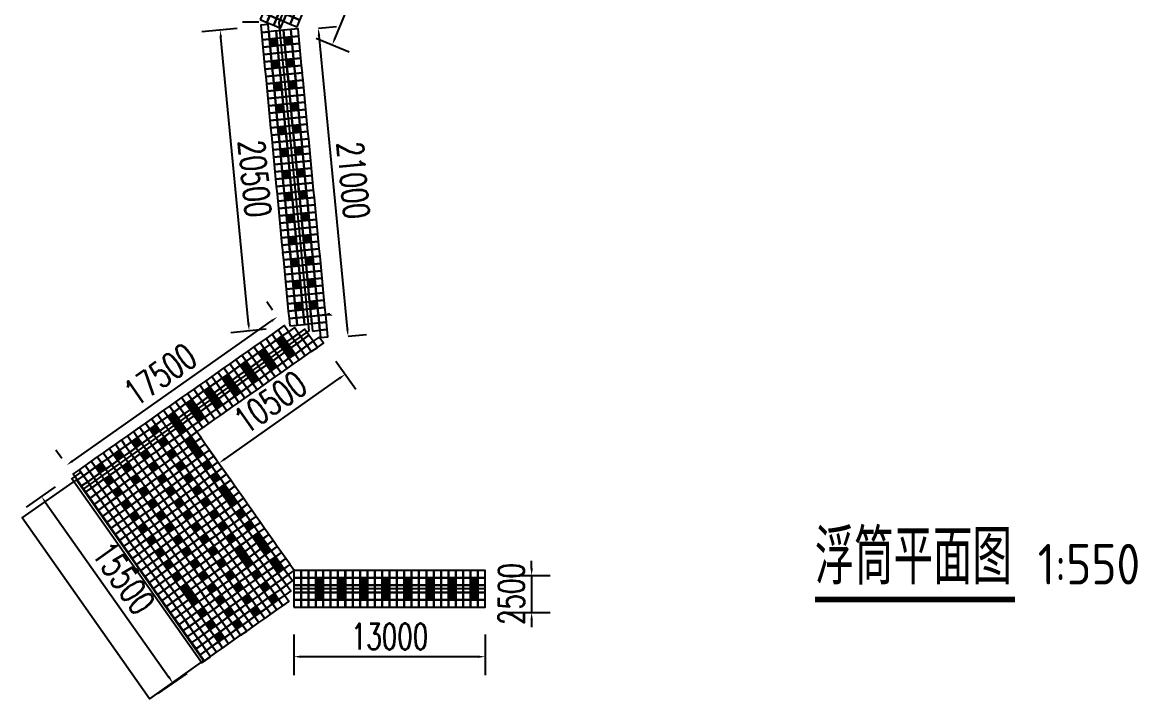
# Model space of a CAD drawing. Extents: x 833816 to 4746262, y -3629782 to -1973088.
# Drawn here: x 1749162 to 1824876, y -2333099 to -2287203 of the extents above; entities that cross this region are included whole.
import ezdxf

# ---------------------------------------------------------------- set-up
doc = ezdxf.new("R2010")
doc.units = 0
doc.header["$LTSCALE"] = 1000
doc.header["$MEASUREMENT"] = 0
doc.header["$PDMODE"] = 32
for name, color, linetype in [('DIM_SYMB', 3, 'Continuous'), ('L-TEXT文字标注', 7, 'Continuous'), ('PUB_TEXT', 7, 'Continuous'), ('W-FLOAT_BOWL浮筒', 253, 'Continuous'), ('W-STEEL_FRAME钢架', 3, 'Continuous')]:
    doc.layers.add(name, color=color, linetype=linetype)
doc.styles.get("Standard").update_dxf_attribs({"font": 'gbenor.shx', "bigfont": 'gbcbig.shx'})
doc.styles.add('STANDARD_T3', font='simplex.shx', dxfattribs={"width": 0.7, "bigfont": 'gbcbig.shx'})
doc.dimstyles.new('W&&20', dxfattribs={"dimtxt": 70, "dimasz": 20, "dimexe": 50, "dimexo": 60, "dimgap": 20, "dimtad": 1, "dimdec": 0, "dimzin": 0, "dimdsep": 46, "dimtxsty": 'STANDARD_T3', "dimcen": 0.09, "dimclrd": 1, "dimclre": 1, "dimclrt": 7, "dimazin": 2, "dimtfac": 1, "dimtdec": 0, "dimtix": 1, "dimtmove": 1, "dimatfit": 3, "dimfxl": 100, "dimtolj": 1, "dimtzin": 0, "dimarcsym": 0})
doc.dimstyles.new('W&&500', dxfattribs={"dimtxt": 1750, "dimasz": 500, "dimexe": 1250, "dimexo": 1500, "dimgap": 500, "dimtad": 1, "dimdec": 0, "dimzin": 0, "dimdsep": 46, "dimtxsty": 'STANDARD_T3', "dimcen": 0.09, "dimclrd": 1, "dimclre": 1, "dimclrt": 7, "dimazin": 2, "dimtfac": 1, "dimtdec": 0, "dimtix": 1, "dimtmove": 2, "dimatfit": 3, "dimfxl": 100, "dimtolj": 1, "dimtzin": 0, "dimarcsym": 0})

# ---------------------------------------------------------------- blocks, each defined once
blk = doc.blocks.new('*D626')
at = {"color": 1, "lineweight": -2, "transparency": 16777216}
for p, q in [((1783737, -2324246), (1783737, -2323746)), ((1782090, -2324746), (1784987, -2324746)), ((1783737, -2324746), (1783737, -2327246)), ((1782090, -2327246), (1784987, -2327246)), ((1783737, -2327746), (1783737, -2328246))]:
    blk.add_line(p, q, dxfattribs=at)
at = {"color": 1, "transparency": 16777216}
for points in [[(1783654, -2324246), (1783821, -2324246), (1783737, -2324746)], [(1783654, -2327746), (1783821, -2327746), (1783737, -2327246)]]:
    blk.add_solid(points, dxfattribs=at)
at = {"layer": 'Defpoints', "color": 0, "transparency": 16777216}
for p in [(1780590, -2324746), (1780590, -2327246), (1783737, -2327246)]:
    blk.add_point(p, dxfattribs=at)
at = {"color": 7, "transparency": 16777216, "insert": (1782362, -2325996), "char_height": 1750, "attachment_point": 5, "rotation": 90, "style": 'STANDARD_T3'}
blk.add_mtext('\\A1;2500', dxfattribs=at)
blk = doc.blocks.new('*D627')
at = {"color": 1, "lineweight": -2, "transparency": 16777216}
for p, q in [((1767590, -2328746), (1767590, -2331501)), ((1780590, -2328746), (1780590, -2331501)), ((1780090, -2330251), (1768090, -2330251))]:
    blk.add_line(p, q, dxfattribs=at)
at = {"color": 1, "transparency": 16777216}
for points in [[(1768090, -2330167), (1768090, -2330334), (1767590, -2330251)], [(1780090, -2330167), (1780090, -2330334), (1780590, -2330251)]]:
    blk.add_solid(points, dxfattribs=at)
at = {"layer": 'Defpoints', "color": 0, "transparency": 16777216}
for p in [(1767590, -2327246), (1780590, -2327246), (1767590, -2330251)]:
    blk.add_point(p, dxfattribs=at)
at = {"color": 7, "transparency": 16777216, "insert": (1774090, -2328876), "char_height": 1750, "attachment_point": 5, "style": 'STANDARD_T3'}
blk.add_mtext('\\A1;13000', dxfattribs=at)
blk = doc.blocks.new('*D633')
at = {"color": 1, "lineweight": -2, "transparency": 16777216}
for p, q in [((1751386, -2318715), (1749435, -2320092)), ((1750744, -2319780), (1759103, -2331628)), ((1760321, -2331381), (1758370, -2332758))]:
    blk.add_line(p, q, dxfattribs=at)
at = {"color": 1, "transparency": 16777216}
for points in [[(1750812, -2319732), (1750676, -2319828), (1750456, -2319371)], [(1759171, -2331580), (1759035, -2331676), (1759391, -2332037)]]:
    blk.add_solid(points, dxfattribs=at)
at = {"layer": 'Defpoints', "color": 0, "transparency": 16777216}
for p in [(1752612, -2317851), (1761547, -2330516), (1759391, -2332037)]:
    blk.add_point(p, dxfattribs=at)
at = {"color": 7, "transparency": 16777216, "insert": (1756047, -2324912), "char_height": 1750, "attachment_point": 5, "rotation": 305.20142, "style": 'STANDARD_T3'}
blk.add_mtext('\\A1;15500', dxfattribs=at)
blk = doc.blocks.new('*D634')
at = {"color": 1, "lineweight": -2, "transparency": 16777216}
for p, q in [((1766157, -2306739), (1765755, -2306167)), ((1752570, -2316971), (1766065, -2307477)), ((1751844, -2316807), (1751442, -2316236))]:
    blk.add_line(p, q, dxfattribs=at)
at = {"color": 1, "transparency": 16777216}
for points in [[(1766017, -2307409), (1766113, -2307545), (1766474, -2307189)], [(1752522, -2316902), (1752618, -2317039), (1752161, -2317258)]]:
    blk.add_solid(points, dxfattribs=at)
at = {"layer": 'Defpoints', "color": 0, "transparency": 16777216}
for p in [(1766474, -2307189), (1767020, -2307966), (1752707, -2318034)]:
    blk.add_point(p, dxfattribs=at)
at = {"color": 7, "transparency": 16777216, "insert": (1758526, -2311099), "char_height": 1750, "attachment_point": 5, "rotation": 35.12478, "style": 'STANDARD_T3'}
blk.add_mtext('\\A1;17500', dxfattribs=at)
blk = doc.blocks.new('*D635')
at = {"color": 1, "lineweight": -2, "transparency": 16777216}
for p, q in [((1770456, -2310187), (1771804, -2312104)), ((1762906, -2316835), (1770676, -2311370)), ((1761868, -2316228), (1763216, -2318145))]:
    blk.add_line(p, q, dxfattribs=at)
at = {"color": 1, "transparency": 16777216}
for points in [[(1770628, -2311301), (1770724, -2311438), (1771085, -2311082)], [(1762858, -2316767), (1762954, -2316904), (1762497, -2317123)]]:
    blk.add_solid(points, dxfattribs=at)
at = {"layer": 'Defpoints', "color": 0, "transparency": 16777216}
for p in [(1769593, -2308960), (1771085, -2311082), (1761005, -2315002)]:
    blk.add_point(p, dxfattribs=at)
at = {"color": 7, "transparency": 16777216, "insert": (1766000, -2312978), "char_height": 1750, "attachment_point": 5, "rotation": 35.12478, "style": 'STANDARD_T3'}
blk.add_mtext('\\A1;10500', dxfattribs=at)
blk = doc.blocks.new('*D636')
at = {"color": 1, "lineweight": -2, "transparency": 16777216}
for p, q in [((1769262, -2287597), (1770500, -2287477)), ((1771226, -2308003), (1769304, -2288095)), ((1771280, -2308500), (1772518, -2308380))]:
    blk.add_line(p, q, dxfattribs=at)
at = {"color": 1, "transparency": 16777216}
for points in [[(1769387, -2288087), (1769221, -2288103), (1769256, -2287597)], [(1771309, -2307995), (1771143, -2308011), (1771274, -2308500)]]:
    blk.add_solid(points, dxfattribs=at)
at = {"layer": 'Defpoints', "color": 0, "transparency": 16777216}
for p in [(1767769, -2287741), (1769256, -2287597), (1769787, -2308644)]:
    blk.add_point(p, dxfattribs=at)
at = {"color": 7, "transparency": 16777216, "insert": (1771633, -2297917), "char_height": 1750, "attachment_point": 5, "rotation": 275.51358, "style": 'STANDARD_T3'}
blk.add_mtext('\\A1;21000', dxfattribs=at)
blk = doc.blocks.new('*D637')
at = {"color": 1, "lineweight": -2, "transparency": 16777216}
for p, q in [((1763739, -2287628), (1761350, -2287858)), ((1764516, -2307646), (1762642, -2288236)), ((1765709, -2308033), (1763320, -2308263))]:
    blk.add_line(p, q, dxfattribs=at)
at = {"color": 1, "transparency": 16777216}
for points in [[(1762725, -2288228), (1762560, -2288244), (1762594, -2287738)], [(1764599, -2307638), (1764433, -2307654), (1764564, -2308143)]]:
    blk.add_solid(points, dxfattribs=at)
at = {"layer": 'Defpoints', "color": 0, "transparency": 16777216}
for p in [(1762594, -2287738), (1765233, -2287484), (1767202, -2307889)]:
    blk.add_point(p, dxfattribs=at)
at = {"color": 7, "transparency": 16777216, "insert": (1764948, -2297809), "char_height": 1750, "attachment_point": 5, "rotation": 275.51358, "style": 'STANDARD_T3'}
blk.add_mtext('\\A1;20500', dxfattribs=at)
blk = doc.blocks.new('*D628')
at = {"color": 1, "lineweight": -2, "transparency": 16777216}
for p, q in [((1780261, -2261508), (1782502, -2262441)), ((1770392, -2288270), (1781156, -2262422)), ((1769112, -2288279), (1771353, -2289212))]:
    blk.add_line(p, q, dxfattribs=at)
at = {"color": 1, "transparency": 16777216}
for points in [[(1781079, -2262390), (1781233, -2262454), (1781348, -2261961)], [(1770315, -2288238), (1770469, -2288302), (1770200, -2288732)]]:
    blk.add_solid(points, dxfattribs=at)
at = {"layer": 'Defpoints', "color": 0, "transparency": 16777216}
for p in [(1778877, -2260931), (1781348, -2261961), (1767728, -2287702)]:
    blk.add_point(p, dxfattribs=at)
at = {"color": 7, "transparency": 16777216, "insert": (1774505, -2274818), "char_height": 1750, "attachment_point": 5, "rotation": 67.39065, "style": 'STANDARD_T3'}
blk.add_mtext('\\A1;29000', dxfattribs=at)
blk = doc.blocks.new('浮筒')
at = {"layer": 'W-FLOAT_BOWL浮筒'}
blk.add_lwpolyline([(-230, -268), (268, -230), (230, 268), (-268, 230)], close=True, dxfattribs=at)
blk = doc.blocks.new('空格子')
at = {"layer": 'W-FLOAT_BOWL浮筒'}
h = blk.add_hatch(dxfattribs=at)
h.set_pattern_fill('ANSI31', color=256, scale=50)
h.set_pattern_definition([(45, (0, 0), (-56.127, 56.127), [])])
h.paths.add_polyline_path([(219, 263), (-280, 225), (-242, -274), (256, -236)])
blk.add_lwpolyline([(-242, -274), (256, -236), (219, 263), (-280, 225)], close=True, dxfattribs=at)
blk = doc.blocks.new('5')
at = {"rotation": 333.0630648959851}
for p in [(11374, 25329), (12297, 24944), (10797, 23944), (11720, 23559), (10220, 22559), (11144, 22175), (9644, 21174), (10567, 20790), (9067, 19790), (9990, 19405), (8490, 18405), (9414, 18021), (7914, 17020), (8837, 16636), (7337, 15636), (8260, 15251), (6760, 14251), (7684, 13866), (6184, 12866), (7107, 12482), (5607, 11481), (6530, 11097), (5030, 10097), (5954, 9712), (4454, 8712), (5377, 8328), (3877, 7327), (4800, 6943), (3300, 5943), (4224, 5558), (2724, 4558), (3647, 4173), (2147, 3173), (3070, 2789), (1570, 1788), (2494, 1404)]:
    blk.add_blockref('空格子', p, dxfattribs=at)
at = {"layer": 'W-FLOAT_BOWL浮筒', "rotation": 333.0630648960327}
for p in [(11745, 26252), (10899, 25521), (11091, 25983), (11553, 25791), (12015, 25598), (12207, 26060), (12476, 25406), (12668, 25868), (13130, 25675), (13322, 26137), (10707, 25060), (11169, 24867), (11630, 24675), (11822, 25137), (12745, 24752), (12938, 25214), (10322, 24137), (10515, 24598), (10976, 24406), (11438, 24214), (11899, 24021), (12092, 24483), (12553, 24291), (9938, 23213), (10130, 23675), (10592, 23483), (11053, 23290), (11246, 23752), (12169, 23368), (12361, 23829), (9746, 22752), (10400, 23021), (10669, 22367), (10861, 22829), (11323, 22637), (11515, 23098), (11784, 22444), (11977, 22906), (9361, 21829), (9554, 22290), (9823, 21636), (10015, 22098), (10477, 21906), (10938, 21714), (11592, 21983), (8977, 20905), (9169, 21367), (10092, 20983), (10285, 21444), (10746, 21252), (11208, 21060), (11400, 21521), (8785, 20444), (9246, 20252), (9439, 20713), (9900, 20521), (10362, 20329), (10823, 20137), (11015, 20598), (8400, 19521), (8592, 19982), (8862, 19329), (9516, 19598), (9708, 20059), (10169, 19867), (10631, 19675), (8016, 18598), (8208, 19059), (8670, 18867), (9131, 18675), (9323, 19136), (9785, 18944), (10247, 18752), (10439, 19213), (7824, 18136), (8285, 17944), (8939, 18213), (9593, 18483), (9862, 17829), (10054, 18290), (7439, 17213), (7631, 17674), (8093, 17482), (8555, 17290), (8747, 17752), (9016, 17098), (9208, 17559), (9670, 17367), (7247, 16751), (7708, 16559), (8170, 16367), (8362, 16828), (9285, 16444), (9478, 16906), (6862, 15828), (7055, 16290), (7516, 16098), (7978, 15905), (8439, 15713), (8632, 16175), (9093, 15982), (6478, 14905), (6670, 15367), (7132, 15174), (7593, 14982), (7786, 15444), (8055, 14790), (8709, 15059), (8901, 15521), (6286, 14443), (6940, 14713), (7209, 14059), (7401, 14521), (7863, 14328), (8324, 14136), (8517, 14598), (5901, 13520), (6094, 13982), (6363, 13328), (6555, 13790), (7017, 13597), (7478, 13405), (8132, 13675), (5517, 12597), (5709, 13059), (6632, 12674), (6825, 13136), (7286, 12944), (7748, 12751), (7940, 13213), (5325, 12136), (5786, 11943), (5978, 12405), (6440, 12213), (6902, 12020), (7363, 11828), (7555, 12290), (4940, 11212), (5132, 11674), (5402, 11020), (6056, 11290), (6248, 11751), (6709, 11559), (7171, 11367), (4556, 10289), (4748, 10751), (5210, 10559), (5671, 10366), (5863, 10828), (6325, 10636), (6787, 10444), (6979, 10905), (4364, 9828), (4825, 9636), (5479, 9905), (6133, 10174), (6402, 9520), (6594, 9982), (3979, 8905), (4171, 9366), (4633, 9174), (5095, 8982), (5287, 9443), (5556, 8789), (5748, 9251), (6210, 9059), (3595, 7981), (3787, 8443), (4248, 8251), (4710, 8059), (4902, 8520), (5825, 8136), (6018, 8597), (3402, 7520), (4056, 7789), (4518, 7597), (4979, 7405), (5172, 7866), (5441, 7213), (5633, 7674), (3018, 6597), (3210, 7058), (3672, 6866), (4133, 6674), (4326, 7135), (4595, 6482), (5249, 6751), (2826, 6135), (3480, 6404), (3749, 5751), (3941, 6212), (4403, 6020), (4864, 5828), (5057, 6289), (2441, 5212), (2634, 5674), (2903, 5020), (3095, 5481), (3557, 5289), (4018, 5097), (4672, 5366), (2057, 4289), (2249, 4750), (3172, 4366), (3364, 4828), (3826, 4635), (4288, 4443), (4480, 4905), (1865, 3827), (2326, 3635), (2518, 4097), (2788, 3443), (2980, 3904), (3442, 3712), (3903, 3520), (4095, 3982), (1480, 2904), (1672, 3366), (1942, 2712), (2596, 2981), (3249, 3251), (3711, 3058), (1096, 1981), (1288, 2443), (1750, 2250), (2211, 2058), (2403, 2520), (2865, 2327), (3327, 2135), (3519, 2597), (904, 1519), (1365, 1327), (2019, 1597), (2673, 1866), (2942, 1212), (3134, 1674), (519, 596), (711, 1058), (981, 404), (1173, 866), (1634, 673), (1827, 1135), (2096, 481), (2288, 943), (2750, 751), (327, 135), (788, -58), (1250, -250), (1442, 212), (1904, 20), (2365, -173), (2558, 289)]:
    blk.add_blockref('浮筒', p, dxfattribs=at)
blk = doc.blocks.new('4')
at = {"rotation": 1.185991476418175}
for p in [(-3676, 19994), (-2680, 20090), (-3532, 18501), (-2536, 18597), (-3388, 17008), (-2392, 17104), (-3243, 15515), (-2248, 15611), (-3099, 14022), (-2104, 14118), (-1960, 12625), (-2955, 12529), (-1816, 11132), (-2811, 11036), (-1672, 9639), (-2667, 9543), (-1527, 8146), (-2523, 8050), (-2379, 6556), (-1383, 6653), (-2235, 5063), (-1239, 5159), (-2091, 3570), (-1095, 3666), (-1946, 2077), (-951, 2173)]:
    blk.add_blockref('空格子', p, dxfattribs=at)
at = {"layer": 'W-FLOAT_BOWL浮筒', "rotation": 1.18599147656789}
for p in [(-4283, 20935), (-4233, 20438), (-3736, 20486), (-3238, 20534), (-2740, 20582), (-2243, 20630), (-4185, 19940), (-4137, 19442), (-3640, 19490), (-3190, 20036), (-3142, 19539), (-2644, 19587), (-2194, 20132), (-2146, 19635), (-4089, 18945), (-3591, 18993), (-3094, 19041), (-2596, 19089), (-2098, 19137), (-4041, 18447), (-3993, 17949), (-3495, 17997), (-3046, 18543), (-2998, 18045), (-2500, 18094), (-2050, 18639), (-2002, 18142), (-3945, 17452), (-3447, 17500), (-2950, 17548), (-2452, 17596), (-1954, 17644), (-1906, 17146), (-3897, 16954), (-3849, 16456), (-3351, 16504), (-2902, 17050), (-2854, 16552), (-2356, 16600), (-1858, 16648), (-3801, 15959), (-3303, 16007), (-2806, 16055), (-2308, 16103), (-1810, 16151), (-1762, 15653), (-3753, 15461), (-3705, 14963), (-3207, 15011), (-2758, 15557), (-2709, 15059), (-2212, 15107), (-1714, 15155), (-3657, 14466), (-3159, 14514), (-2661, 14562), (-2164, 14610), (-1666, 14658), (-1618, 14160), (-3609, 13968), (-3561, 13470), (-3063, 13518), (-2613, 14064), (-2565, 13566), (-2068, 13614), (-1570, 13662), (-3513, 12973), (-3015, 13021), (-2517, 13069), (-2020, 13117), (-1522, 13165), (-1474, 12667), (-3465, 12475), (-3417, 11977), (-2919, 12025), (-2469, 12571), (-2421, 12073), (-1924, 12121), (-1426, 12169), (-3369, 11479), (-2871, 11527), (-2373, 11576), (-1875, 11624), (-1378, 11672), (-1330, 11174), (-3321, 10982), (-3272, 10484), (-2775, 10532), (-2325, 11078), (-2277, 10580), (-1779, 10628), (-1282, 10676), (-3224, 9986), (-2727, 10034), (-2229, 10082), (-2181, 9585), (-1731, 10131), (-1234, 10179), (-1186, 9681), (-3176, 9489), (-3128, 8991), (-2631, 9039), (-2133, 9087), (-1635, 9135), (-1138, 9183), (-3080, 8493), (-2583, 8541), (-2085, 8589), (-2037, 8092), (-1587, 8637), (-1090, 8685), (-1042, 8188), (-3032, 7996), (-2984, 7498), (-2487, 7546), (-1989, 7594), (-1491, 7642), (-993, 7690), (-2936, 7000), (-2438, 7048), (-1941, 7096), (-1893, 6599), (-1443, 7144), (-945, 7192), (-897, 6695), (-2888, 6503), (-2840, 6005), (-2342, 6053), (-1845, 6101), (-1347, 6149), (-849, 6197), (-2792, 5507), (-2294, 5555), (-1797, 5603), (-1749, 5106), (-1299, 5651), (-801, 5699), (-753, 5202), (-2744, 5010), (-2696, 4512), (-2198, 4560), (-1701, 4608), (-1203, 4656), (-705, 4704), (-2648, 4014), (-2600, 3516), (-2150, 4062), (-1653, 4110), (-1605, 3613), (-1155, 4158), (-657, 4206), (-609, 3709), (-2552, 3019), (-2054, 3067), (-1556, 3115), (-1059, 3163), (-561, 3211), (-2504, 2521), (-2456, 2023), (-2006, 2569), (-1508, 2617), (-1460, 2119), (-1011, 2665), (-513, 2713), (-465, 2216), (-2408, 1526), (-1910, 1574), (-1412, 1622), (-915, 1670), (-417, 1718), (-2360, 1028), (-1862, 1076), (-1364, 1124), (-867, 1172), (-819, 674), (-369, 1220), (-321, 723), (-273, 225)]:
    blk.add_blockref('浮筒', p, dxfattribs=at)
blk = doc.blocks.new('*D935')
at = {"layer": 'Defpoints', "color": 0, "transparency": 16777216}
for p in [(1752519, -2318168), (1753116, -2317747), (1761937, -2330236)]:
    blk.add_point(p, dxfattribs=at)
at = {"layer": 'L-TEXT文字标注', "color": 1, "lineweight": -2, "transparency": 16777216}
for p, q in [((1753067, -2317781), (1752478, -2318197)), ((1761329, -2330641), (1752531, -2318184)), ((1761888, -2330271), (1761300, -2330687))]:
    blk.add_line(p, q, dxfattribs=at)
at = {"layer": 'L-TEXT文字标注', "color": 1, "transparency": 16777216}
for points in [[(1752533, -2318182), (1752528, -2318186), (1752519, -2318168)], [(1761332, -2330640), (1761326, -2330643), (1761340, -2330658)]]:
    blk.add_solid(points, dxfattribs=at)
at = {"layer": 'L-TEXT文字标注', "color": 7, "transparency": 16777216, "insert": (1756975, -2324381), "char_height": 70, "attachment_point": 5, "rotation": 305.23223, "style": 'STANDARD_T3'}
blk.add_mtext('\\A1;15291', dxfattribs=at)
blk = doc.blocks.new('3')
at = {"rotation": 300.7971885171419}
for p in [(1768, 1840), (2056, 1431), (541, 977), (829, 568), (2343, 1022), (-686, 114), (-398, -295), (1116, 159), (-1913, -749), (-110, -704), (-3139, -1612), (-1624, -1158), (-1337, -1567), (-4366, -2475), (-2851, -2021), (-2564, -2430), (-4078, -2884), (-3791, -3293)]:
    blk.add_blockref('空格子', p, dxfattribs=at)
at = {"layer": 'W-FLOAT_BOWL浮筒', "rotation": 30.79718851723586}
for p in [(1060, 1969), (1469, 2256), (1878, 2544), (2166, 2135), (2575, 2423), (2863, 2014), (3272, 2301), (243, 1393), (651, 1681), (939, 1272), (1348, 1560), (1636, 1151), (2454, 1726), (2741, 1317), (3150, 1605), (3438, 1196), (3559, 1892), (3847, 1484), (4256, 1771), (-984, 530), (-575, 818), (-288, 409), (-166, 1106), (121, 697), (1227, 863), (1515, 454), (1923, 742), (2620, 620), (3029, 908), (-2211, -333), (-1802, -45), (-1393, 243), (-1106, -166), (0, 0), (409, 288), (697, -121), (1393, -243), (1802, 45), (2211, 333), (-3029, -908), (-2620, -620), (-2332, -1029), (-1515, -454), (-1227, -863), (-818, -575), (-530, -984), (166, -1106), (288, -409), (575, -818), (984, -530), (-4256, -1771), (-3847, -1484), (-3438, -1196), (-2741, -1317), (-2454, -1726), (-2045, -1438), (-1757, -1847), (-939, -1272), (-651, -1681), (-243, -1393), (-5074, -2347), (-4665, -2059), (-3968, -2180), (-3681, -2589), (-3559, -1892), (-3272, -2301), (-2166, -2135), (-1878, -2544), (-1469, -2256), (-1060, -1969), (-4786, -2756), (-4498, -3164), (-3393, -2998), (-2984, -2710), (-2696, -3119), (-2287, -2832), (-4211, -3573), (-3923, -3982), (-3514, -3695), (-3105, -3407)]:
    blk.add_blockref('浮筒', p, dxfattribs=at)
blk = doc.blocks.new('*D937')
at = {"layer": 'Defpoints', "color": 0, "transparency": 16777216}
for p in [(1769756, -2307057), (1770145, -2307028), (1770145, -2307028)]:
    blk.add_point(p, dxfattribs=at)
at = {"layer": 'L-TEXT文字标注', "color": 1, "lineweight": -2, "transparency": 16777216}
for p, q in [((1769761, -2307117), (1769760, -2307108)), ((1769776, -2307056), (1770125, -2307030)), ((1770150, -2307088), (1770149, -2307078))]:
    blk.add_line(p, q, dxfattribs=at)
at = {"layer": 'L-TEXT文字标注', "color": 1, "transparency": 16777216}
for points in [[(1769776, -2307053), (1769777, -2307059), (1769756, -2307058)], [(1770125, -2307026), (1770125, -2307033), (1770145, -2307028)]]:
    blk.add_solid(points, dxfattribs=at)
at = {"layer": 'L-TEXT文字标注', "color": 7, "transparency": 16777216, "insert": (1769947, -2306988), "char_height": 70, "attachment_point": 5, "rotation": 4.335, "style": 'STANDARD_T3'}
blk.add_mtext('\\A1;390', dxfattribs=at)
blk = doc.blocks.new('辅助定位中线')
at = {"layer": 'L-TEXT文字标注', "color": 1}
blk.add_line((13000, 0), (0, 0), dxfattribs=at)
blk.add_lwpolyline([(16067, 266853), (18031, 240899), (9846, 162598), (14411, 155950), (13942, 107197), (10059, 103500), (10059, 65011), (-1006, 38443), (1015, 17508), (-14265, 6787)], dxfattribs=at)

msp = doc.modelspace()

# ---------------------------------------------------------------- linework, layer by layer
at = {"layer": 'DIM_SYMB', "const_width": 385}
msp.add_lwpolyline([(1802962.7, -2326363.1), (1816552.3, -2326363.1)], dxfattribs=at)
at = {"layer": 'L-TEXT文字标注'}
msp.add_line((1765227.5, -2287202.8), (1764117.9, -2287202.8), dxfattribs=at)
msp.add_lwpolyline([(1752842.8, -2318241.4), (1761473.2, -2330509.9), (1757792.7, -2333099), (1749162.3, -2320830.5)], close=True, dxfattribs=at)
at = {"layer": 'W-STEEL_FRAME钢架', "color": 3, "const_width": 1}
msp.add_lwpolyline([(1783248.1, -2169307.9), (1783032.6, -2192033.6), (1786979.9, -2197588.5), (1786813.4, -2215149.5), (1778996, -2222593.3), (1778994.4, -2260690.2), (1767858.7, -2287399.2), (1769924.7, -2308728.3), (1761006.7, -2315001.7), (1767612.9, -2324399.7), (1780589.9, -2324399.7), (1780589.9, -2326899.7), (1766689.9, -2326899.7), (1761546.6, -2330516.2), (1752611.6, -2317850.7), (1767296, -2307520.8), (1765309.6, -2287016.4), (1776497.2, -2260145.2), (1776496, -2221521.5), (1780287.2, -2217912.5), (1780747.1, -2170061.2)], dxfattribs=at)

# ---------------------------------------------------------------- block references
for p, rotation in [((1759396.6, -2314008.1), 300.7971885177686), ((1758169.7, -2314871.2), 300.7971885177686), ((1759684.8, -2314416.7), 300.7971885177686), ((1759971.9, -2314826), 300.7971885177686), ((1758745.1, -2315689.1), 300.7971885177686), ((1760547.3, -2315643.9), 300.7971885177686), ((1756942.9, -2315734.2), 300.7971885177686), ((1760835, -2316052.9), 300.7971885177686), ((1761122.7, -2316461.8), 300.7971885177686), ((1755716, -2316597.3), 300.7971885177686), ((1757518.2, -2316552.1), 300.7971885177686), ((1759319.9, -2316505.9), 300.7971885177686), ((1754489.2, -2317460.3), 300.7971885177686), ((1756291.4, -2317415.2), 300.7971885177686), ((1758093, -2317369), 300.7971885177686), ((1759895.2, -2317323.8), 300.7971885177686), ((1761697.1, -2317280.5), 300.7971885177686), ((1755064.5, -2318278.2), 300.7971885177686), ((1756866.2, -2318232), 300.7971885177686), ((1758668.4, -2318186.9), 300.7971885177686), ((1760470.2, -2318143.5), 300.7971885177686), ((1762272.4, -2318098.4), 300.7971885177686), ((1755639.3, -2319095), 300.7971885177686), ((1757441.5, -2319049.9), 300.7971885177686), ((1759243.4, -2319006.5), 300.7971885177686), ((1761045.6, -2318961.4), 300.7971885177686), ((1762848.8, -2318915.6), 300.7971885177686), ((1763135.7, -2319325), 300.7971885177686), ((1756214.7, -2319912.9), 300.7971885177686), ((1758016.5, -2319869.6), 300.7971885177686), ((1759818.7, -2319824.4), 300.7971885177686), ((1761621.9, -2319778.6), 300.7971885177686), ((1763422.9, -2319734.3), 300.7971885177686), ((1756789.7, -2320732.6), 300.7971885177686), ((1758591.9, -2320687.5), 300.7971885177686), ((1760395.1, -2320641.6), 300.7971885177686), ((1762196.1, -2320597.4), 300.7971885177686), ((1763995.7, -2320549.6), 300.7971885177686), ((1757365, -2321550.5), 300.7971885177686), ((1759168.2, -2321504.7), 300.7971885177686), ((1760969.2, -2321460.4), 300.7971885177686), ((1762768.8, -2321412.6), 300.7971885177686), ((1764571, -2321367.5), 300.7971885177686), ((1757941.4, -2322367.7), 300.7971885177686), ((1759742.3, -2322323.5), 300.7971885177686), ((1761542, -2322275.7), 300.7971885177686), ((1763344.2, -2322230.5), 300.7971885177686), ((1765146.5, -2322186.8), 300.7971885177686), ((1758515.5, -2323186.5), 300.7971885177686), ((1760315.1, -2323138.7), 300.7971885177686), ((1762117.3, -2323093.6), 300.7971885177686), ((1763919.6, -2323049.8), 300.7971885177686), ((1765434.7, -2322595.4), 300.7971885177686), ((1765721.9, -2323004.7), 300.7971885177686), ((1759088.3, -2324001.7), 300.7971885177686), ((1760890.5, -2323956.6), 300.7971885177686), ((1762692.8, -2323912.9), 300.7971885177686), ((1764207.8, -2323458.4), 300.7971885177686), ((1764495, -2323867.7), 300.7971885177686), ((1766297.2, -2323822.6), 300.7971885177686), ((1761465.9, -2324775.9), 300.7971885177686), ((1763268.2, -2324730.8), 300.7971885177686), ((1765070.4, -2324685.6), 300.7971885177686), ((1766585.4, -2324231.2), 300.7971885177686), ((1759663.6, -2324819.6), 300.7971885177686), ((1763843.5, -2325548.7), 300.7971885177686), ((1765645.7, -2325503.5), 300.7971885177686), ((1769352.2, -2325145), 355.6724123111579), ((1770852.2, -2325145), 355.6724123111579), ((1772352.2, -2325145), 355.6724123111579), ((1773852.2, -2325145), 355.6724123111579), ((1775352.2, -2325145), 355.6724123111579), ((1776852.2, -2325145), 355.6724123111579), ((1778352.2, -2325145), 355.6724123111579), ((1779852.2, -2325145), 355.6724123111579), ((1760239.1, -2325638.9), 300.7971885177686), ((1760527.3, -2326047.5), 300.7971885177686), ((1762041.3, -2325593.8), 300.7971885177686), ((1769352.2, -2325645), 355.6724123111579), ((1769352.2, -2326145), 355.6724123111579), ((1770852.2, -2325645), 355.6724123111579), ((1770852.2, -2326145), 355.6724123111579), ((1772352.2, -2325645), 355.6724123111579), ((1772352.2, -2326145), 355.6724123111579), ((1773852.2, -2325645), 355.6724123111579), ((1773852.2, -2326145), 355.6724123111579), ((1775352.2, -2325645), 355.6724123111579), ((1775352.2, -2326145), 355.6724123111579), ((1776852.2, -2325645), 355.6724123111579), ((1776852.2, -2326145), 355.6724123111579), ((1778352.2, -2325645), 355.6724123111579), ((1778352.2, -2326145), 355.6724123111579), ((1779852.2, -2325645), 355.6724123111579), ((1779852.2, -2326145), 355.6724123111579), ((1760814.5, -2326456.8), 300.7971885177686), ((1762616.7, -2326411.7), 300.7971885177686), ((1764418.9, -2326366.6), 300.7971885177686), ((1766222.1, -2326323.9), 300.7971885177686), ((1761389.8, -2327274.7), 300.7971885177686), ((1763192, -2327229.6), 300.7971885177686), ((1764989.6, -2327175.7), 300.7971885177686), ((1761965.2, -2328092.6), 300.7971885177686), ((1763769.5, -2328050.6), 300.7971885177686), ((1762541.6, -2328912.1), 300.7971885177686)]:
    msp.add_blockref('空格子', p, dxfattribs=dict(rotation=rotation))
at = {"layer": 'L-TEXT文字标注'}
for name, p in [('辅助定位中线', (1767589.9, -2325649.7)), ('5', (1765309.6, -2287016.4)), ('4', (1769900.4, -2308550.5))]:
    msp.add_blockref(name, p, dxfattribs=at)
at = {"layer": 'L-TEXT文字标注', "rotation": 359.9293050942559}
msp.add_blockref('3', (1764992.6, -2310676.7), dxfattribs=at)
at = {"layer": 'W-FLOAT_BOWL浮筒'}
for p, rotation in [((1759507, -2313304.2), 30.79718851786251), ((1758280.1, -2314167.3), 30.79718851786251), ((1758689.1, -2313879.6), 30.79718851786251), ((1759098, -2313591.9), 30.79718851786251), ((1759098, -2313591.9), 30.79718851786251), ((1759794.7, -2313713.2), 30.79718851786251), ((1760082.3, -2314122.1), 30.79718851786251), ((1757462.2, -2314742.6), 30.79718851786251), ((1757871.2, -2314454.9), 30.79718851786251), ((1758567.8, -2314576.2), 30.79718851786251), ((1758976.8, -2314288.5), 30.79718851786251), ((1759264.4, -2314697.5), 30.79718851786251), ((1760370, -2314531.1), 30.79718851786251), ((1760657.7, -2314940), 30.79718851786251), ((1760657.7, -2314940), 30.79718851786251), ((1756235.4, -2315605.7), 30.79718851786251), ((1756644.3, -2315318), 30.79718851786251), ((1757053.3, -2315030.3), 30.79718851786251), ((1757341, -2315439.2), 30.79718851786251), ((1757749.9, -2315151.6), 30.79718851786251), ((1758037.6, -2315560.5), 30.79718851786251), ((1758855.5, -2314985.2), 30.79718851786251), ((1759143.2, -2315394.1), 30.79718851786251), ((1759552.1, -2315106.4), 30.79718851786251), ((1759839.8, -2315515.4), 30.79718851786251), ((1760248.8, -2315227.7), 30.79718851786251), ((1760248.8, -2315227.7), 30.79718851786251), ((1760945.4, -2315349), 30.79718851786251), ((1755417.5, -2316181), 30.79718851786251), ((1755826.4, -2315893.3), 30.79718851786251), ((1756114.1, -2316302.3), 30.79718851786251), ((1756523.1, -2316014.6), 30.79718851786251), ((1756810.7, -2316423.6), 30.79718851786251), ((1757628.6, -2315848.2), 30.79718851786251), ((1757916.3, -2316257.1), 30.79718851786251), ((1758325.3, -2315969.5), 30.79718851786251), ((1758613, -2316378.4), 30.79718851786251), ((1759021.9, -2316090.7), 30.79718851786251), ((1759430.9, -2315803.1), 30.79718851786251), ((1759718, -2316210.9), 30.79718851786251), ((1760126.9, -2315923.3), 30.79718851786251), ((1760414.6, -2316332.2), 30.79718851786251), ((1761233.1, -2315757.9), 30.79718851786251), ((1761520.7, -2316166.9), 30.79718851786251), ((1754190.6, -2317044.1), 30.79718851786251), ((1754599.6, -2316756.4), 30.79718851786251), ((1754887.3, -2317165.3), 30.79718851786251), ((1755008.5, -2316468.7), 30.79718851786251), ((1755296.2, -2316877.6), 30.79718851786251), ((1756401.8, -2316711.2), 30.79718851786251), ((1756689.5, -2317120.2), 30.79718851786251), ((1757098.4, -2316832.5), 30.79718851786251), ((1757795.1, -2316953.8), 30.79718851786251), ((1758204, -2316666.1), 30.79718851786251), ((1758491.1, -2317074), 30.79718851786251), ((1758900.1, -2316786.3), 30.79718851786251), ((1759187.8, -2317195.3), 30.79718851786251), ((1760005.7, -2316619.9), 30.79718851786251), ((1760293.3, -2317028.8), 30.79718851786251), ((1760702.3, -2316741.2), 30.79718851786251), ((1760990.1, -2317151.5), 30.79718851786251), ((1761399.1, -2316863.8), 30.79718851786251), ((1761808.4, -2316575.8), 30.79718851786251), ((1762096.1, -2316984.8), 30.79718851786251), ((1752963.8, -2317907.1), 30.79718851786251), ((1753372.7, -2317619.4), 30.79718851786251), ((1753781.7, -2317331.7), 30.79718851786251), ((1754069.4, -2317740.7), 30.79718851786251), ((1755174.9, -2317574.3), 30.79718851786251), ((1755583.9, -2317286.6), 30.79718851786251), ((1755871.6, -2317695.5), 30.79718851786251), ((1756568.2, -2317816.8), 30.79718851786251), ((1756977.2, -2317529.1), 30.79718851786251), ((1757264.3, -2317937), 30.79718851786251), ((1757386.1, -2317241.5), 30.79718851786251), ((1757673.2, -2317649.3), 30.79718851786251), ((1758778.8, -2317482.9), 30.79718851786251), ((1759066.5, -2317891.9), 30.79718851786251), ((1759475.4, -2317604.2), 30.79718851786251), ((1760172.2, -2317726.9), 30.79718851786251), ((1760581.2, -2317439.2), 30.79718851786251), ((1760868.3, -2317848.5), 30.79718851786251), ((1761277.2, -2317560.9), 30.79718851786251), ((1761564.9, -2317969.8), 30.79718851786251), ((1761973.9, -2317682.1), 30.79718851786251), ((1762383.8, -2317393.7), 30.79718851786251), ((1762671.5, -2317802.7), 30.79718851786251), ((1753251.5, -2318316), 30.79718851786251), ((1753539.1, -2318725), 30.79718851786251), ((1753660.4, -2318028.4), 30.79718851786251), ((1753948.1, -2318437.3), 30.79718851786251), ((1754357, -2318149.6), 30.79718851786251), ((1754644.7, -2318558.6), 30.79718851786251), ((1755341.3, -2318679.9), 30.79718851786251), ((1755462.6, -2317983.2), 30.79718851786251), ((1755750.3, -2318392.2), 30.79718851786251), ((1756159.2, -2318104.5), 30.79718851786251), ((1756446.4, -2318512.4), 30.79718851786251), ((1757552, -2318346), 30.79718851786251), ((1757960.9, -2318058.3), 30.79718851786251), ((1758248.6, -2318467.2), 30.79718851786251), ((1758945.4, -2318589.9), 30.79718851786251), ((1759354.3, -2318302.2), 30.79718851786251), ((1759641.4, -2318711.6), 30.79718851786251), ((1759763.3, -2318014.6), 30.79718851786251), ((1760050.4, -2318423.9), 30.79718851786251), ((1760747, -2318545.2), 30.79718851786251), ((1761156, -2318257.5), 30.79718851786251), ((1761443.7, -2318666.4), 30.79718851786251), ((1761852.6, -2318378.8), 30.79718851786251), ((1762549.2, -2318500), 30.79718851786251), ((1762959.1, -2318211.6), 30.79718851786251), ((1763246.8, -2318620.6), 30.79718851786251), ((1753826.8, -2319133.9), 30.79718851786251), ((1754235.8, -2318846.3), 30.79718851786251), ((1754523.4, -2319255.2), 30.79718851786251), ((1754932.4, -2318967.5), 30.79718851786251), ((1755219.5, -2319375.4), 30.79718851786251), ((1756037.4, -2318800.1), 30.79718851786251), ((1756325.1, -2319209), 30.79718851786251), ((1756734.1, -2318921.3), 30.79718851786251), ((1757021.7, -2319330.3), 30.79718851786251), ((1757718.5, -2319452.9), 30.79718851786251), ((1757839.6, -2318754.9), 30.79718851786251), ((1758127.5, -2319165.3), 30.79718851786251), ((1758536.4, -2318877.6), 30.79718851786251), ((1758823.5, -2319286.9), 30.79718851786251), ((1759520.2, -2319408.2), 30.79718851786251), ((1759929.1, -2319120.5), 30.79718851786251), ((1760338.1, -2318832.8), 30.79718851786251), ((1760625.8, -2319241.8), 30.79718851786251), ((1761322.4, -2319363.1), 30.79718851786251), ((1761731.3, -2319075.4), 30.79718851786251), ((1762020, -2319483.6), 30.79718851786251), ((1762140.3, -2318787.7), 30.79718851786251), ((1762429, -2319196), 30.79718851786251), ((1763534.5, -2319029.5), 30.79718851786251), ((1763822.2, -2319438.5), 30.79718851786251), ((1754114.5, -2319542.9), 30.79718851786251), ((1754401.6, -2319950.7), 30.79718851786251), ((1754810.5, -2319663.1), 30.79718851786251), ((1755098.5, -2320072.9), 30.72649361129146), ((1755507.2, -2319784.4), 30.79718851786251), ((1755794.9, -2320193.3), 30.79718851786251), ((1756612.8, -2319618), 30.79718851786251), ((1756900.6, -2320028.3), 30.79718851786251), ((1757309.6, -2319740.6), 30.79718851786251), ((1757596.7, -2320150), 30.79718851786251), ((1758414.6, -2319574.6), 30.79718851786251), ((1758702.3, -2319983.6), 30.79718851786251), ((1759111.2, -2319695.9), 30.79718851786251), ((1759398.9, -2320104.8), 30.79718851786251), ((1760095.5, -2320226.1), 30.79718851786251), ((1760216.8, -2319529.5), 30.79718851786251), ((1760504.5, -2319938.4), 30.79718851786251), ((1760913.4, -2319650.8), 30.79718851786251), ((1761202.1, -2320059), 30.79718851786251), ((1762306.5, -2319893.5), 30.79718851786251), ((1762715.4, -2319605.8), 30.79718851786251), ((1763003.1, -2320014.7), 30.79718851786251), ((1763699.7, -2320136), 30.79718851786251), ((1764109.9, -2319847.4), 30.79718851786251), ((1754689.2, -2320360.1), 30.72649361129146), ((1754976.4, -2320769.4), 30.72649361129146), ((1755385.7, -2320482.3), 30.72649361129146), ((1755673, -2320893), 30.72649361129146), ((1756082.7, -2320603.7), 30.79718851786251), ((1756491.7, -2320316), 30.79718851786251), ((1757187.7, -2320437.7), 30.79718851786251), ((1757475.4, -2320846.6), 30.79718851786251), ((1757884.4, -2320558.9), 30.79718851786251), ((1758172.1, -2320967.9), 30.79718851786251), ((1758293.3, -2320271.2), 30.79718851786251), ((1758990, -2320392.5), 30.79718851786251), ((1759277.6, -2320801.5), 30.79718851786251), ((1759686.6, -2320513.8), 30.79718851786251), ((1759975.3, -2320922), 30.79718851786251), ((1760793.2, -2320346.7), 30.79718851786251), ((1761079.6, -2320756.5), 30.79718851786251), ((1761488.6, -2320468.8), 30.79718851786251), ((1761776.2, -2320877.8), 30.79718851786251), ((1762472.9, -2320999), 30.79718851786251), ((1762594.1, -2320302.4), 30.79718851786251), ((1762881.8, -2320711.4), 30.79718851786251), ((1763290.8, -2320423.7), 30.79718851786251), ((1763575.9, -2320830), 30.79718851786251), ((1764272.5, -2320951.2), 30.79718851786251), ((1764397.5, -2320256.4), 30.79718851786251), ((1764685.2, -2320665.3), 30.79718851786251), ((1755263.7, -2321180.1), 30.72649361129146), ((1755549.6, -2321588.9), 30.72649361129146), ((1755958.9, -2321301.7), 30.72649361129146), ((1756246.1, -2321711), 30.72649361129146), ((1756369.8, -2321013), 30.79718851786251), ((1756657.5, -2321422), 30.79718851786251), ((1757066.5, -2321134.3), 30.79718851786251), ((1757763.1, -2321255.6), 30.79718851786251), ((1758050.8, -2321664.5), 30.79718851786251), ((1758459.7, -2321376.8), 30.79718851786251), ((1758868.7, -2321089.2), 30.79718851786251), ((1759566.3, -2321209.7), 30.79718851786251), ((1759852.8, -2321619.5), 30.79718851786251), ((1760261.7, -2321331.8), 30.79718851786251), ((1760549.4, -2321740.8), 30.79718851786251), ((1761367.3, -2321165.4), 30.79718851786251), ((1761655, -2321574.4), 30.79718851786251), ((1762063.9, -2321286.7), 30.79718851786251), ((1762349, -2321693), 30.79718851786251), ((1763166.9, -2321117.7), 30.79718851786251), ((1763454.6, -2321526.6), 30.79718851786251), ((1763863.5, -2321238.9), 30.79718851786251), ((1764151.2, -2321647.9), 30.79718851786251), ((1764972.9, -2321074.3), 30.79718851786251), ((1765260.6, -2321483.2), 30.79718851786251), ((1755836.8, -2321998.2), 30.72649361129146), ((1756124, -2322407.5), 30.72649361129146), ((1756533.3, -2322120.3), 30.72649361129146), ((1756945.2, -2321830.9), 30.79718851786251), ((1757232.9, -2322239.9), 30.79718851786251), ((1757641.8, -2321952.2), 30.79718851786251), ((1758339.5, -2322072.8), 30.79718851786251), ((1758625.9, -2322482.6), 30.79718851786251), ((1758748.4, -2321785.1), 30.79718851786251), ((1759034.9, -2322194.9), 30.79718851786251), ((1760140.4, -2322028.5), 30.79718851786251), ((1760428.1, -2322437.4), 30.79718851786251), ((1760837.1, -2322149.8), 30.79718851786251), ((1761246, -2321862.1), 30.79718851786251), ((1761940.1, -2321980.7), 30.79718851786251), ((1762227.7, -2322389.6), 30.79718851786251), ((1762636.7, -2322102), 30.79718851786251), ((1762924.4, -2322510.9), 30.79718851786251), ((1763045.6, -2321814.3), 30.79718851786251), ((1763742.3, -2321935.6), 30.79718851786251), ((1764029.9, -2322344.5), 30.79718851786251), ((1764438.9, -2322056.8), 30.79718851786251), ((1764726.7, -2322467.2), 30.79718851786251), ((1764847.8, -2321769.1), 30.79718851786251), ((1765548.3, -2321892.2), 30.79718851786251), ((1765835.9, -2322301.1), 30.79718851786251), ((1756411.2, -2322816.8), 30.72649361129146), ((1756698.3, -2323226.1), 30.72649361129146), ((1756820.5, -2322529.6), 30.72649361129146), ((1757107.6, -2322938.9), 30.72649361129146), ((1757521.6, -2322648.1), 30.79718851786251), ((1757808, -2323057.9), 30.79718851786251), ((1758913.6, -2322891.5), 30.79718851786251), ((1759322.5, -2322603.8), 30.79718851786251), ((1759610.2, -2323012.8), 30.79718851786251), ((1760019.2, -2322725.1), 30.79718851786251), ((1760713.2, -2322843.7), 30.79718851786251), ((1761000.9, -2323252.7), 30.79718851786251), ((1761122.2, -2322556.1), 30.79718851786251), ((1761409.8, -2322965), 30.79718851786251), ((1761818.8, -2322677.3), 30.79718851786251), ((1762515.4, -2322798.6), 30.79718851786251), ((1762803.1, -2323207.5), 30.79718851786251), ((1763212, -2322919.9), 30.79718851786251), ((1763621, -2322632.2), 30.79718851786251), ((1764317.7, -2322754.8), 30.79718851786251), ((1764605.4, -2323163.8), 30.79718851786251), ((1765014.4, -2322876.1), 30.79718851786251), ((1766123.6, -2322710.1), 30.79718851786251), ((1766411.3, -2323119), 30.79718851786251), ((1756984.3, -2323636.3), 30.72649361129146), ((1757393.6, -2323349.1), 30.72649361129146), ((1757680.8, -2323758.4), 30.72649361129146), ((1758095.7, -2323466.9), 30.79718851786251), ((1758383.4, -2323875.8), 30.79718851786251), ((1758792.3, -2323588.1), 30.79718851786251), ((1759201.3, -2323300.5), 30.79718851786251), ((1759486.4, -2323706.8), 30.79718851786251), ((1759895.3, -2323419.1), 30.79718851786251), ((1760183, -2323828), 30.79718851786251), ((1760591.9, -2323540.4), 30.79718851786251), ((1761288.6, -2323661.6), 30.79718851786251), ((1761697.5, -2323374), 30.79718851786251), ((1761985.2, -2323782.9), 30.79718851786251), ((1762394.1, -2323495.2), 30.79718851786251), ((1763090.9, -2323617.9), 30.79718851786251), ((1763378.6, -2324026.8), 30.79718851786251), ((1763499.8, -2323330.2), 30.79718851786251), ((1763787.5, -2323739.2), 30.79718851786251), ((1764893.1, -2323572.7), 30.79718851786251), ((1765180.8, -2323981.7), 30.79718851786251), ((1765302, -2323285.1), 30.79718851786251), ((1765589.7, -2323694), 30.79718851786251), ((1765998.7, -2323406.3), 30.79718851786251), ((1766699, -2323528), 30.79718851786251), ((1766986.7, -2323936.9), 30.79718851786251), ((1757271.4, -2324045.6), 30.72649361129146), ((1757558.6, -2324454.9), 30.72649361129146), ((1757967.9, -2324167.7), 30.72649361129146), ((1758256.4, -2324570.2), 30.72649361129146), ((1758668.5, -2324282.1), 30.79718851786251), ((1758956.1, -2324691.1), 30.79718851786251), ((1759365.1, -2324403.4), 30.79718851786251), ((1759774, -2324115.7), 30.79718851786251), ((1760061.7, -2324524.7), 30.79718851786251), ((1760470.7, -2324237), 30.79718851786251), ((1760758.3, -2324645.9), 30.79718851786251), ((1761167.3, -2324358.3), 30.79718851786251), ((1761576.2, -2324070.6), 30.79718851786251), ((1761864, -2324480.9), 30.79718851786251), ((1762273, -2324193.2), 30.79718851786251), ((1762560.7, -2324602.2), 30.79718851786251), ((1763666.2, -2324435.8), 30.79718851786251), ((1764075.2, -2324148.1), 30.79718851786251), ((1764362.9, -2324557.1), 30.79718851786251), ((1764771.8, -2324269.4), 30.79718851786251), ((1765468.5, -2324390.6), 30.79718851786251), ((1765877.4, -2324103), 30.79718851786251), ((1766165.1, -2324511.9), 30.79718851786251), ((1766861.7, -2324633.2), 30.79718851786251), ((1767270.7, -2324345.5), 30.79718851786251), ((1767839.9, -2324649.7), 355.6724123112489), ((1768339.9, -2324649.7), 355.6724123112489), ((1768839.9, -2324649.7), 355.6724123112489), ((1769339.9, -2324649.7), 355.6724123112489), ((1769839.9, -2324649.7), 355.6724123112489), ((1770339.9, -2324649.7), 355.6724123112489), ((1770839.9, -2324649.7), 355.6724123112489), ((1771339.9, -2324649.7), 355.6724123112489), ((1771839.9, -2324649.7), 355.6724123112489), ((1772339.9, -2324649.7), 355.6724123112489), ((1772839.9, -2324649.7), 355.6724123112489), ((1773339.9, -2324649.7), 355.6724123112489), ((1773839.9, -2324649.7), 355.6724123112489), ((1774339.9, -2324649.7), 355.6724123112489), ((1774839.9, -2324649.7), 355.6724123112489), ((1775339.9, -2324649.7), 355.6724123112489), ((1775839.9, -2324649.7), 355.6724123112489), ((1776339.9, -2324649.7), 355.6724123112489), ((1776839.9, -2324649.7), 355.6724123112489), ((1777339.9, -2324649.7), 355.6724123112489), ((1777839.9, -2324649.7), 355.6724123112489), ((1778339.9, -2324649.7), 355.6724123112489), ((1778839.9, -2324649.7), 355.6724123112489), ((1779339.9, -2324649.7), 355.6724123112489), ((1779839.9, -2324649.7), 355.6724123112489), ((1780339.9, -2324649.7), 355.6724123112489), ((1757847.1, -2324857.4), 30.72649361129146), ((1758134.2, -2325266.7), 30.72649361129146), ((1758543.5, -2324979.5), 30.72649361129146), ((1758830.7, -2325388.8), 30.72649361129146), ((1759243.8, -2325100), 30.79718851786251), ((1759531.5, -2325509), 30.79718851786251), ((1759940.4, -2325221.3), 30.79718851786251), ((1760349.4, -2324933.6), 30.79718851786251), ((1760637.2, -2325344), 30.79718851786251), ((1761046.1, -2325056.3), 30.79718851786251), ((1761333.8, -2325465.2), 30.79718851786251), ((1762151.7, -2324889.9), 30.79718851786251), ((1762439.4, -2325298.8), 30.79718851786251), ((1762848.3, -2325011.1), 30.79718851786251), ((1763136, -2325420.1), 30.79718851786251), ((1763545, -2325132.4), 30.79718851786251), ((1763953.9, -2324844.7), 30.79718851786251), ((1764241.6, -2325253.7), 30.79718851786251), ((1764650.6, -2324966), 30.79718851786251), ((1764938.2, -2325375), 30.79718851786251), ((1765756.1, -2324799.6), 30.79718851786251), ((1766043.8, -2325208.6), 30.79718851786251), ((1766452.8, -2324920.9), 30.79718851786251), ((1766741.5, -2325331.9), 30.72649361129146), ((1767149, -2325042.1), 30.72649361129146), ((1767839.9, -2325149.7), 355.6724123112489), ((1768339.9, -2325149.7), 355.6724123112489), ((1768839.9, -2325149.7), 355.6724123112489), ((1769839.9, -2325149.7), 355.6724123112489), ((1770339.9, -2325149.7), 355.6724123112489), ((1771339.9, -2325149.7), 355.6724123112489), ((1771839.9, -2325149.7), 355.6724123112489), ((1772839.9, -2325149.7), 355.6724123112489), ((1773339.9, -2325149.7), 355.6724123112489), ((1774339.9, -2325149.7), 355.6724123112489), ((1774839.9, -2325149.7), 355.6724123112489), ((1775839.9, -2325149.7), 355.6724123112489), ((1776339.9, -2325149.7), 355.6724123112489), ((1777339.9, -2325149.7), 355.6724123112489), ((1777839.9, -2325149.7), 355.6724123112489), ((1778839.9, -2325149.7), 355.6724123112489), ((1779339.9, -2325149.7), 355.6724123112489), ((1780339.9, -2325149.7), 355.6724123112489), ((1758421.4, -2325676), 30.72649361129146), ((1758712.6, -2326082.5), 30.72649361129146), ((1759122.6, -2325796.2), 30.72649361129146), ((1759409.8, -2326205.5), 30.72649361129146), ((1759819.2, -2325917.9), 30.79718851786251), ((1760924.9, -2325752.9), 30.79718851786251), ((1761212.5, -2326161.9), 30.79718851786251), ((1761621.5, -2325874.2), 30.79718851786251), ((1761909.2, -2326283.1), 30.79718851786251), ((1762318.1, -2325995.5), 30.79718851786251), ((1762727.1, -2325707.8), 30.79718851786251), ((1763014.8, -2326116.7), 30.79718851786251), ((1763423.7, -2325829), 30.79718851786251), ((1763711.4, -2326238), 30.79718851786251), ((1764529.3, -2325662.6), 30.79718851786251), ((1764817, -2326071.6), 30.79718851786251), ((1765225.9, -2325783.9), 30.79718851786251), ((1765515, -2326195.4), 30.72649361129146), ((1765923.6, -2325907.2), 30.72649361129146), ((1766332.9, -2325620), 30.72649361129146), ((1766620.1, -2326029.3), 30.72649361129146), ((1767033.5, -2325745.9), 30.72649361129146), ((1767839.9, -2325649.7), 355.6724123112489), ((1767839.9, -2326149.7), 355.6724123112489), ((1768339.9, -2325649.7), 355.6724123112489), ((1768339.9, -2326149.7), 355.6724123112489), ((1768839.9, -2325649.7), 355.6724123112489), ((1768839.9, -2326149.7), 355.6724123112489), ((1769839.9, -2325649.7), 355.6724123112489), ((1769839.9, -2326149.7), 355.6724123112489), ((1770339.9, -2325649.7), 355.6724123112489), ((1770339.9, -2326149.7), 355.6724123112489), ((1771339.9, -2325649.7), 355.6724123112489), ((1771339.9, -2326149.7), 355.6724123112489), ((1771839.9, -2325649.7), 355.6724123112489), ((1771839.9, -2326149.7), 355.6724123112489), ((1772839.9, -2325649.7), 355.6724123112489), ((1772839.9, -2326149.7), 355.6724123112489), ((1773339.9, -2325649.7), 355.6724123112489), ((1773339.9, -2326149.7), 355.6724123112489), ((1774339.9, -2325649.7), 355.6724123112489), ((1774339.9, -2326149.7), 355.6724123112489), ((1774839.9, -2325649.7), 355.6724123112489), ((1774839.9, -2326149.7), 355.6724123112489), ((1775839.9, -2325649.7), 355.6724123112489), ((1775839.9, -2326149.7), 355.6724123112489), ((1776339.9, -2325649.7), 355.6724123112489), ((1776339.9, -2326149.7), 355.6724123112489), ((1777339.9, -2325649.7), 355.6724123112489), ((1777339.9, -2326149.7), 355.6724123112489), ((1777839.9, -2325649.7), 355.6724123112489), ((1777839.9, -2326149.7), 355.6724123112489), ((1778839.9, -2325649.7), 355.6724123112489), ((1778839.9, -2326149.7), 355.6724123112489), ((1779339.9, -2325649.7), 355.6724123112489), ((1779339.9, -2326149.7), 355.6724123112489), ((1780339.9, -2325649.7), 355.6724123112489), ((1780339.9, -2326149.7), 355.6724123112489), ((1758999.7, -2326491.8), 30.72649361129146), ((1759286.9, -2326901.1), 30.72649361129146), ((1759698.1, -2326615.5), 30.72649361129146), ((1759985.3, -2327024.8), 30.72649361129146), ((1760107, -2326328.3), 30.79718851786251), ((1760394.6, -2326737.2), 30.79718851786251), ((1761091.3, -2326858.5), 30.79718851786251), ((1761500.2, -2326570.8), 30.79718851786251), ((1761787.9, -2326979.8), 30.79718851786251), ((1762196.9, -2326692.1), 30.79718851786251), ((1763302.4, -2326525.7), 30.79718851786251), ((1763590.1, -2326934.7), 30.79718851786251), ((1763999.1, -2326647), 30.79718851786251), ((1764284.6, -2327053.3), 30.72649361129146), ((1764693.9, -2326766.2), 30.72649361129146), ((1765105.7, -2326482.6), 30.72649361129146), ((1765389.6, -2326887.3), 30.72649361129146), ((1765801.8, -2326604.2), 30.72649361129146), ((1766091.3, -2327014.7), 30.72649361129146), ((1766500.6, -2326727.5), 30.72649361129146), ((1766909.9, -2326440.3), 30.72649361129146), ((1767839.9, -2326649.7), 355.6724123112489), ((1768339.9, -2326649.7), 355.6724123112489), ((1768839.9, -2326649.7), 355.6724123112489), ((1769339.9, -2326649.7), 355.6724123112489), ((1769839.9, -2326649.7), 355.6724123112489), ((1770339.9, -2326649.7), 355.6724123112489), ((1770839.9, -2326649.7), 355.6724123112489), ((1771339.9, -2326649.7), 355.6724123112489), ((1771839.9, -2326649.7), 355.6724123112489), ((1772339.9, -2326649.7), 355.6724123112489), ((1772839.9, -2326649.7), 355.6724123112489), ((1773339.9, -2326649.7), 355.6724123112489), ((1773839.9, -2326649.7), 355.6724123112489), ((1774339.9, -2326649.7), 355.6724123112489), ((1774839.9, -2326649.7), 355.6724123112489), ((1775339.9, -2326649.7), 355.6724123112489), ((1775839.9, -2326649.7), 355.6724123112489), ((1776339.9, -2326649.7), 355.6724123112489), ((1776839.9, -2326649.7), 355.6724123112489), ((1777339.9, -2326649.7), 355.6724123112489), ((1777839.9, -2326649.7), 355.6724123112489), ((1778339.9, -2326649.7), 355.6724123112489), ((1778839.9, -2326649.7), 355.6724123112489), ((1779339.9, -2326649.7), 355.6724123112489), ((1779839.9, -2326649.7), 355.6724123112489), ((1780339.9, -2326649.7), 355.6724123112489), ((1759574.1, -2327310.4), 30.72649361129146), ((1759861.3, -2327719.7), 30.72649361129146), ((1760273.4, -2327433.4), 30.72649361129146), ((1760682.3, -2327146.2), 30.79718851786251), ((1760970, -2327555.1), 30.79718851786251), ((1762075.6, -2327388.7), 30.79718851786251), ((1762363.3, -2327797.7), 30.79718851786251), ((1762484.5, -2327101), 30.79718851786251), ((1762772.2, -2327510), 30.79718851786251), ((1763470.9, -2327634.7), 30.72649361129146), ((1763880.2, -2327347.6), 30.72649361129146), ((1764166.7, -2327755.9), 30.72649361129146), ((1764571, -2327461.6), 30.72649361129146), ((1765272.7, -2327589), 30.72649361129146), ((1765682, -2327301.9), 30.72649361129146), ((1760148.4, -2328129), 30.72649361129146), ((1760439.5, -2328538.5), 30.72649361129146), ((1760560.6, -2327842.7), 30.72649361129146), ((1760848.8, -2328251.3), 30.72649361129146), ((1761257.7, -2327964.1), 30.79718851786251), ((1761545.4, -2328373), 30.79718851786251), ((1762242.3, -2328495.3), 30.72649361129146), ((1762651.6, -2328208.1), 30.72649361129146), ((1763061.6, -2327921.9), 30.72649361129146), ((1763349.8, -2328330.5), 30.72649361129146), ((1764044.8, -2328450.6), 30.72649361129146), ((1764454.1, -2328163.4), 30.72649361129146), ((1764863.4, -2327876.2), 30.72649361129146), ((1760727.2, -2328947.5), 30.72649361129146), ((1761136, -2328660.6), 30.72649361129146), ((1761423.7, -2329069.6), 30.72649361129146), ((1761833, -2328782.4), 30.72649361129146), ((1762120.2, -2329191.7), 30.72649361129146), ((1762816.9, -2329312.1), 30.72649361129146), ((1762938.1, -2328616.4), 30.72649361129146), ((1763226.2, -2329024.9), 30.72649361129146), ((1763635.5, -2328737.7), 30.72649361129146), ((1761014.4, -2329356.8), 30.72649361129146), ((1761301.5, -2329766.1), 30.72649361129146), ((1761710.9, -2329478.9), 30.72649361129146), ((1761998, -2329888.2), 30.72649361129146), ((1762407.3, -2329601), 30.72649361129146), ((1761588.7, -2330175.4), 30.72649361129146)]:
    msp.add_blockref('浮筒', p, dxfattribs=dict(at, rotation=rotation))

# ---------------------------------------------------------------- texts
at = {"layer": 'PUB_TEXT', "color": 7}
for s, height, p in [('浮筒平面图', 3713.48, (1802962.7, -2325347.4)), ('1:550', 2750, (1818092.3, -2325347.4))]:
    msp.add_text(s, height=height, dxfattribs=at).set_placement(p)

# ---------------------------------------------------------------- dimensions: what is measured, and where the dimension line sits
at = {"color": 5}
for p1, p2, distance, picture, middle in [((1767727.6, -2287702.3), (1778876.5, -2260931.1), -2677.7, '*D628', (1774504.7, -2274817.5)), ((1767202.2, -2307888.7), (1765232.5, -2287483.5), 2650.4, '*D637', (1764947.9, -2297808.6)), ((1769786.7, -2308643.8), (1767769, -2287741), -1493.8, '*D636', (1771633.4, -2297916.8)), ((1752706.8, -2318034.3), (1767020.1, -2307965.5), 948.8, '*D634', (1758526.4, -2311099.3)), ((1761004.8, -2315001.5), (1769592.7, -2308960.3), -2593.9, '*D635', (1766000.1, -2312977.9)), ((1752611.6, -2317850.8), (1761546.6, -2330516.2), -2638.1, '*D633', (1756047, -2324911.6))]:
    dim = msp.add_aligned_dim(p1=p1, p2=p2, distance=distance, dimstyle='W&&500', dxfattribs=at)
    dim.commit()
    dim.dimension.update_dxf_attribs({"geometry": picture, "text_midpoint": middle})
dim = msp.add_linear_dim(base=(1783737.4, -2327245.8), p1=(1780589.9, -2324745.8), p2=(1780589.9, -2327245.8), angle=90, dimstyle='W&&500', dxfattribs=at)
dim.commit()
dim.dimension.update_dxf_attribs({"geometry": '*D626', "text_midpoint": (1782362.4, -2325995.8)})
dim = msp.add_linear_dim(base=(1767589.9, -2330250.6), p1=(1780589.9, -2327245.8), p2=(1767589.9, -2327245.8), dimstyle='W&&500', dxfattribs=at)
dim.commit()
dim.dimension.update_dxf_attribs({"geometry": '*D627', "text_midpoint": (1774089.9, -2328875.6)})
at = {"layer": 'L-TEXT文字标注'}
for p1, p2, distance, picture, middle in [((1769756.3, -2307057.4), (1770145.1, -2307028), -0.2, '*D937', (1769946.6, -2306988.1)), ((1761937, -2330236.5), (1753115.8, -2317746.6), 730.4, '*D935', (1756974.7, -2324381.2))]:
    dim = msp.add_aligned_dim(p1=p1, p2=p2, distance=distance, dimstyle='W&&20', dxfattribs=at)
    dim.commit()
    dim.dimension.update_dxf_attribs({"geometry": picture, "text_midpoint": middle})

doc.saveas('drawing.dxf')
